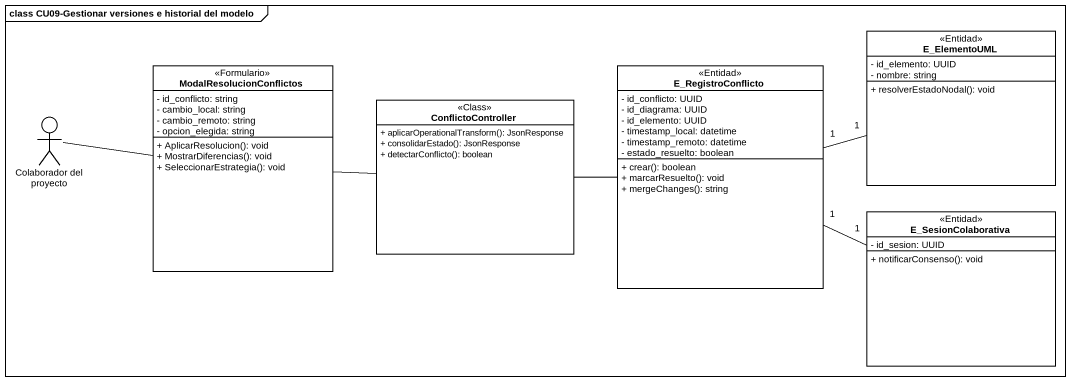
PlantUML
@startuml
mainframe class CU09-Gestionar versiones e historial del modelo
allowmixing
hide circle
hide empty members
skinparam classAttributeIconSize 0
class E_ElementoUML <<Entidad>> {
  - id_elemento: UUID
  - nombre: string
  + resolverEstadoNodal(): void
}
class ModalResolucionConflictos <<Formulario>> {
  - id_conflicto: string
  - cambio_local: string
  - cambio_remoto: string
  - opcion_elegida: string
  + AplicarResolucion(): void
  + MostrarDiferencias(): void
  + SeleccionarEstrategia(): void
}
class E_RegistroConflicto <<Entidad>> {
  - id_conflicto: UUID
  - id_diagrama: UUID
  - id_elemento: UUID
  - timestamp_local: datetime
  - timestamp_remoto: datetime
  - estado_resuelto: boolean
  + crear(): boolean
  + marcarResuelto(): void
  + mergeChanges(): string
}
actor "Colaborador del proyecto" as Colaborador_del_proyecto
class ConflictoController <<Class>> {
  + aplicarOperationalTransform(): JsonResponse
  + consolidarEstado(): JsonResponse
  + detectarConflicto(): boolean
}
class E_SesionColaborativa <<Entidad>> {
  - id_sesion: UUID
  + notificarConsenso(): void
}
ModalResolucionConflictos -right- ConflictoController
E_RegistroConflicto "1" -right- "1" E_ElementoUML
E_RegistroConflicto "1" -right- "1" E_SesionColaborativa
Colaborador_del_proyecto -right- ModalResolucionConflictos
ConflictoController -right- E_RegistroConflicto
@enduml
